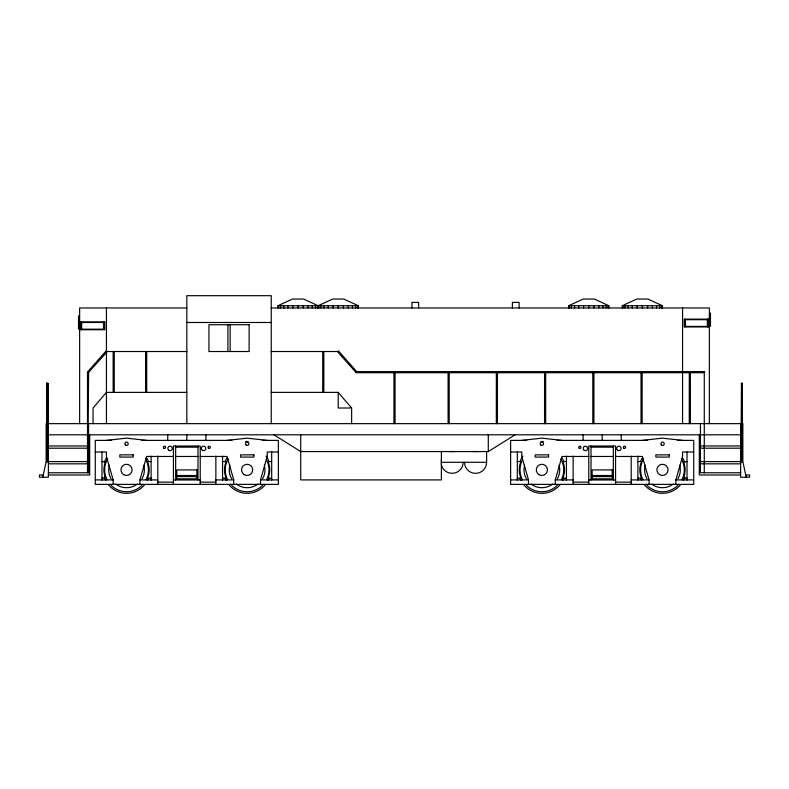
<?xml version="1.0" encoding="UTF-8"?>
<svg xmlns="http://www.w3.org/2000/svg" width="789" height="789" viewBox="0 0 789 789"><rect width="100%" height="100%" fill="white"/><g stroke="black" fill="none" stroke-linecap="round" stroke-linejoin="round"><path stroke-width="1.18" d="M46.985 423.683L46.867 383.05L47.656 383.05L47.656 383.839M441.396 459.75L441.436 465.155A11.056 11.056 0 0 0 463.163 462.295M742.291 383.474L742.291 423.673L741.196 423.683L741.453 382.99L742.222 383.198L742.015 383.957M42.803 477.237L46.147 461.604L46.147 423.644L742.853 423.644L742.853 461.604L746.197 477.237M139.939 484.377L139.939 479.909L146.636 456.466L173.432 456.466M260.518 484.377L260.518 479.909L267.215 456.466L267.215 451.998L278.379 451.998M555.278 484.377L555.278 479.909L561.975 456.466L588.772 456.466M675.857 484.377L675.857 479.909L682.564 456.466L682.564 451.998L693.728 451.998M337.771 352.072L338.491 350.957L356.697 371.609L704.833 371.609L703.719 372.724L355.947 372.724L355.947 371.629M87.52 472.769L87.52 372.023L106.081 350.957L106.801 352.072M88.072 424.048L88.634 372.319L105.578 353.442L106.436 351.519L186.825 351.519M46.985 461.121L47.123 462.137L47.656 461.21M741.453 461.151L741.739 462.186L742.015 461.151M46.709 423.644L47.744 423.663M273.921 434.808L300.717 451.555L488.283 451.555L515.079 434.808M277.935 307.966L277.935 305.738L292.453 299.041L303.617 299.041L318.135 305.738L332.642 299.041L343.807 299.041L358.324 305.738L358.324 307.966M568.672 307.966L568.672 305.738L583.189 299.041L594.354 299.041L608.871 305.738L608.871 307.966M622.265 307.966L622.265 305.738L636.782 299.041L647.947 299.041L662.464 305.738L662.464 307.966M357.042 372.023L355.957 372.309L339.004 353.442L338.136 351.519L271.12 351.519M742.222 423.693L742.419 383.474L741.344 383.868M449.769 451.555L454.454 451.555M473.213 451.555L477.907 451.555M106.436 440.39L126.536 438.151L146.636 440.39M227.025 440.39L247.125 438.151L267.215 440.39M521.785 440.39L541.875 438.151L561.975 440.39M642.364 440.39L662.464 438.151L682.564 440.39M277.935 305.738L358.324 305.738M568.672 305.738L608.871 305.738M622.265 305.738L662.464 305.738M186.825 307.966L79.64 307.966L79.64 423.644M271.238 307.966L709.36 307.966L709.36 423.644M186.825 322.484L271.238 322.484M684.566 326.39L708.236 326.39L708.236 319.693L685.463 319.693L685.463 326.39M393.958 372.023L395.042 372.023M592.815 372.023L593.89 372.023M186.825 392.38L106.436 392.38L93.043 408.012L93.043 423.644M271.238 392.38L338.225 392.38L351.628 408.012L351.628 423.644M351.628 408.012L338.225 408.012L338.225 392.38M48.385 434.808L740.615 434.808M111.308 440.39L95.272 440.39L95.272 484.377L278.379 484.377L278.379 440.39L262.342 440.39M141.764 440.39L231.897 440.39M526.658 440.39L510.621 440.39L510.621 484.377L693.728 484.377L693.728 440.39L677.692 440.39M557.103 440.39L647.236 440.39M245.616 441.505L248.042 441.505M540.958 441.505L543.384 441.505M48.385 445.972L88.575 445.972M700.425 445.972L740.615 445.972M175.661 447.156L197.99 447.156M591.01 447.156L613.339 447.156M48.385 448.201L88.575 448.201M700.425 448.201L740.615 448.201M95.272 451.998L106.436 451.998L106.436 456.466L113.143 479.909L113.143 484.377M510.621 451.998L521.785 451.998L521.785 456.466L528.482 479.909L528.482 484.377M175.661 456.466L197.99 456.466M200.228 456.466L227.025 456.466L233.722 479.909L233.722 484.377M591.01 456.466L613.339 456.466M615.568 456.466L642.364 456.466L649.061 479.909L649.061 484.377M48.385 461.604L88.575 461.604M101.978 461.565L105.667 461.565C103.31 466.713 103.31 473.015 105.667 478.164L101.978 478.164M151.103 461.565L147.405 461.565C149.772 466.713 149.772 473.015 147.405 478.164L151.103 478.164M222.557 461.565L226.246 461.565C223.889 466.713 223.889 473.015 226.246 478.164L222.557 478.164M271.682 461.565L267.994 461.565C270.351 466.713 270.351 473.015 267.994 478.164L271.682 478.164M517.318 461.565L521.006 461.565C518.649 466.713 518.649 473.015 521.006 478.164L517.318 478.164M566.443 461.565L562.754 461.565C565.111 466.713 565.111 473.015 562.754 478.164L566.443 478.164M637.897 461.565L641.595 461.565C639.228 466.713 639.228 473.015 641.595 478.164L637.897 478.164M687.022 461.565L683.333 461.565C685.69 466.713 685.69 473.015 683.333 478.164L687.022 478.164M700.425 461.604L740.615 461.604M441.396 462.295L486.616 462.295L486.616 451.555M48.385 463.833L88.575 463.833M700.425 463.833L740.615 463.833M48.385 472.769L88.615 472.769M740.615 472.769L700.425 472.769L700.425 423.644M42.803 474.998L39.45 474.998L39.45 477.237L48.385 477.237L48.385 423.644M48.385 474.998L89.69 474.998L89.69 434.808M740.615 474.998L699.31 474.998L699.31 434.808M746.197 474.998L749.55 474.998L749.55 477.237L740.615 477.237L740.615 423.644M176.785 475.501L196.875 475.501M592.125 475.501L612.215 475.501M176.785 476.615L196.875 476.615M592.125 476.615L612.215 476.615M95.272 479.909L113.143 479.909M139.939 479.909L157.8 479.909M173.432 479.968L200.228 479.968M215.861 479.909L233.722 479.909M260.518 479.909L278.379 479.909M510.621 479.909L528.482 479.909M555.278 479.909L573.139 479.909M588.772 479.968L615.568 479.968M631.2 479.909L649.061 479.909M675.857 479.909L693.728 479.909M157.8 482.148L173.521 482.148M200.13 482.148L215.861 482.148M573.139 482.148L588.87 482.148M615.479 482.148L631.2 482.148M87.53 372.023L88.615 372.309M46.985 383.927L46.709 383.444L47.951 383.444L47.951 423.644L47.823 383.444M741.739 423.673L741.739 461.634M710.475 312.996L710.475 326.39M707.684 319.131L707.684 326.952M707.348 319.693L707.348 326.39M704.281 372.171L704.281 472.769M690.375 423.644L690.375 372.023L689.28 372.023L689.261 423.644M687.022 451.998L687.022 480.235M685.128 319.131L685.128 326.952M682.564 307.966L682.564 423.644M661.774 305.738L661.774 307.966M659.772 305.738L659.772 307.966M656.576 305.738L656.576 307.966M652.414 305.738L652.414 307.966M647.562 305.738L647.562 307.966M642.364 305.738L642.364 307.966M642.138 423.644L642.138 372.023L641.043 372.023L641.023 423.644M637.897 456.121L637.897 480.235M637.167 305.738L637.167 307.966M632.314 305.738L632.314 307.966M631.2 456.121L631.2 484.377M628.152 305.738L628.152 307.966M624.957 305.738L624.957 307.966M622.955 305.738L622.955 307.966M621.259 434.808L621.259 440.39M615.568 484.377L615.568 446.041L588.772 446.041L588.772 484.377M613.339 446.041L613.339 479.968M608.181 305.738L608.181 307.966M606.179 305.738L606.179 307.966M602.983 305.738L602.983 307.966M602.175 434.808L602.175 440.39M598.821 305.738L598.821 307.966M593.979 305.738L593.979 307.966M593.91 372.023L593.91 423.644M592.795 372.023L592.795 423.644M591.01 446.041L591.01 479.968M588.772 305.738L588.772 307.966M583.574 305.738L583.574 307.966M583.081 434.808L583.081 440.39M578.722 305.738L578.722 307.966M574.56 305.738L574.56 307.966M573.139 456.121L573.139 484.377M571.364 305.738L571.364 307.966M569.362 305.738L569.362 307.966M566.443 456.121L566.443 480.235M545.672 423.644L545.672 372.023L544.578 372.023L544.558 423.644M519.103 307.966L519.103 302.384L512.406 302.384L512.406 307.966M517.318 451.998L517.318 480.235M497.445 423.644L497.445 372.023L496.34 372.023L496.33 423.644M488.283 434.808L488.283 451.555M449.207 423.644L449.207 372.023L448.113 372.023L448.093 423.644M441.396 451.555L441.396 479.909L300.717 479.909L300.717 434.808M418.614 307.966L418.614 302.384L411.917 302.384L411.917 307.966M395.062 372.023L395.062 423.644M393.938 372.023L393.938 423.644M357.644 305.738L357.644 307.966M355.632 305.738L355.632 307.966M352.436 305.738L352.436 307.966M348.274 305.738L348.274 307.966M343.432 305.738L343.432 307.966M338.225 305.738L338.225 307.966M333.027 305.738L333.027 307.966M328.175 305.738L328.175 307.966M324.013 305.738L324.013 307.966M323.835 352.072L323.835 392.38M322.711 352.072L322.711 392.38M320.827 305.738L320.827 307.966M318.815 305.738L318.815 307.966M318.135 305.738L318.135 307.966M317.444 305.738L317.444 307.966M315.442 305.738L315.442 307.966M312.247 305.738L312.247 307.966M308.085 305.738L308.085 307.966M303.232 305.738L303.232 307.966M298.035 305.738L298.035 307.966M292.827 305.738L292.827 307.966M287.985 305.738L287.985 307.966M283.823 305.738L283.823 307.966M280.628 305.738L280.628 307.966M278.625 305.738L278.625 307.966M271.682 451.998L271.682 480.235M271.238 423.644L271.238 295.688L186.825 295.688L186.825 423.644M230.151 324.723L230.151 351.519M227.913 324.723L227.913 351.519M222.557 456.121L222.557 480.235M215.861 456.121L215.861 484.377M205.919 434.808L205.919 440.39M200.228 484.377L200.228 446.041L173.432 446.041L173.432 484.377M197.99 446.041L197.99 479.968M186.825 434.808L186.825 440.39M175.661 446.041L175.661 479.968M167.741 434.808L167.741 440.39M157.8 456.121L157.8 484.377M151.103 456.121L151.103 480.235M146.705 352.072L146.705 392.38M145.59 352.072L145.59 392.38M114.257 352.072L114.257 392.38M113.143 352.072L113.143 392.38M106.436 307.966L106.436 423.644M103.872 321.932L103.872 329.743M101.978 451.998L101.978 480.235M88.575 423.644L88.575 472.769M81.652 322.484L81.652 329.181M81.316 321.932L81.316 329.743M78.525 315.787L78.525 329.181M47.261 423.644L47.261 461.604M46.807 383.444L46.837 423.644M684.763 477.108A23.443 23.443 0 0 1 683.353 480.511M680.68 484.624A23.443 23.443 0 0 1 644.238 484.624M641.575 480.511A23.443 23.443 0 0 1 640.569 478.262M640.569 461.466A23.443 23.443 0 0 1 642.157 458.143M682.771 458.143A23.443 23.443 0 0 1 684.763 462.63M560.821 458.932A21.875 21.875 0 0 1 561.364 479.801M557.34 485.334A21.875 21.875 0 0 1 526.411 485.334M522.397 479.801A21.875 21.875 0 0 1 522.397 459.928M559.115 465.244A17.851 17.851 0 0 1 557.34 478.785M552.744 484.022A17.851 17.851 0 0 1 531.017 484.022M526.421 478.785A17.851 17.851 0 0 1 524.636 465.244M563.77 478.262A23.443 23.443 0 0 1 562.764 480.511M560.101 484.624A23.443 23.443 0 0 1 523.659 484.624M520.987 480.511A23.443 23.443 0 0 1 519.99 478.262M519.99 461.466A23.443 23.443 0 0 1 522.91 456.081M562.182 458.143A23.443 23.443 0 0 1 563.77 461.466M681.4 458.932A21.875 21.875 0 0 1 681.943 479.801M677.929 485.334A21.875 21.875 0 0 1 647 485.334M642.976 479.801A21.875 21.875 0 0 1 643.518 458.932M679.704 465.244A17.851 17.851 0 0 1 677.919 478.785M673.323 484.022A17.851 17.851 0 0 1 651.596 484.022M647.01 478.785A17.851 17.851 0 0 1 645.224 465.244M486.616 462.295A11.056 11.056 0 0 1 475.56 473.351A11.056 11.056 0 0 1 464.504 462.295M266.603 459.928A21.875 21.875 0 0 1 266.603 479.801M262.589 485.334A21.875 21.875 0 0 1 231.66 485.334M227.636 479.801A21.875 21.875 0 0 1 228.179 458.932M269.01 478.262A23.443 23.443 0 0 1 268.013 480.511M265.341 484.624A23.443 23.443 0 0 1 228.899 484.624M226.236 480.511A23.443 23.443 0 0 1 225.23 478.262M225.23 461.466A23.443 23.443 0 0 1 226.818 458.143M266.09 456.081A23.443 23.443 0 0 1 269.01 461.466M264.364 465.244A17.851 17.851 0 0 1 262.579 478.785M257.983 484.022A17.851 17.851 0 0 1 236.256 484.022M231.66 478.785A17.851 17.851 0 0 1 229.885 465.244M148.431 478.262A23.443 23.443 0 0 1 147.425 480.511M144.762 484.624A23.443 23.443 0 0 1 108.32 484.624M105.647 480.511A23.443 23.443 0 0 1 104.237 477.108M104.237 462.63A23.443 23.443 0 0 1 106.229 458.143M146.843 458.143A23.443 23.443 0 0 1 148.431 461.466M145.482 458.932A21.875 21.875 0 0 1 146.024 479.801M142 485.334A21.875 21.875 0 0 1 111.071 485.334M107.057 479.801A21.875 21.875 0 0 1 107.6 458.932M143.776 465.244A17.851 17.851 0 0 1 141.99 478.785M137.404 484.022A17.851 17.851 0 0 1 115.677 484.022M111.081 478.785A17.851 17.851 0 0 1 109.296 465.244M708.571 319.131L684.231 319.131L684.231 326.952L708.571 326.952L708.571 319.131M104.769 321.932L80.429 321.932L80.429 329.743L104.769 329.743L104.769 321.932M103.537 322.484L80.764 322.484L80.764 329.181L103.537 329.181L103.537 322.484M249.127 324.723L208.937 324.723L208.937 351.519L249.127 351.519L249.127 324.723M133.233 454.849L119.839 454.849L119.839 457.078L133.233 457.078L133.233 454.849M253.92 454.858L240.527 454.858L240.527 457.087L253.92 457.087L253.92 454.858M548.582 454.849L535.179 454.849L535.179 457.078L548.582 457.078L548.582 454.849M669.269 454.858L655.866 454.858L655.866 457.087L669.269 457.087L669.269 454.858M196.875 469.919L176.785 469.919L176.785 478.844L196.875 478.844L196.875 469.919M612.215 469.919L592.125 469.919L592.125 478.844L612.215 478.844L612.215 469.919M539.084 474.702A5.582 5.582 0 0 0 547.458 469.869A5.582 5.582 0 0 0 539.084 465.027A5.582 5.582 0 0 0 539.084 474.702M584.304 450.361A2.229 2.229 0 0 0 587.657 448.428A2.229 2.229 0 0 0 584.304 446.495A2.229 2.229 0 0 0 584.304 450.361M617.807 450.361A2.229 2.229 0 0 0 621.15 448.428A2.229 2.229 0 0 0 617.807 446.495A2.229 2.229 0 0 0 617.807 450.361M579.284 448.28A1.114 1.114 0 0 0 580.96 447.314A1.114 1.114 0 0 0 579.284 446.347A1.114 1.114 0 0 0 579.284 448.28M623.941 448.28A1.114 1.114 0 0 0 625.618 447.314A1.114 1.114 0 0 0 623.941 446.347A1.114 1.114 0 0 0 623.941 448.28M541.037 445.193A1.677 1.677 0 0 0 543.552 443.734A1.677 1.677 0 0 0 541.037 442.284A1.677 1.677 0 0 0 541.037 445.193M661.724 445.203A1.677 1.677 0 0 0 664.239 443.753A1.677 1.677 0 0 0 661.724 442.304A1.677 1.677 0 0 0 661.724 445.203M659.584 474.643A5.582 5.582 0 0 0 668.046 469.968A5.582 5.582 0 0 0 659.762 464.977A5.582 5.582 0 0 0 659.584 474.643M125.698 445.193A1.677 1.677 0 0 0 128.213 443.734A1.677 1.677 0 0 0 125.698 442.284A1.677 1.677 0 0 0 125.698 445.193M163.944 448.28A1.114 1.114 0 0 0 165.611 447.314A1.114 1.114 0 0 0 163.944 446.347A1.114 1.114 0 0 0 163.944 448.28M123.745 474.702A5.582 5.582 0 0 0 132.118 469.869A5.582 5.582 0 0 0 123.745 465.027A5.582 5.582 0 0 0 123.745 474.702M202.457 450.361A2.229 2.229 0 0 0 205.811 448.428A2.229 2.229 0 0 0 202.457 446.495A2.229 2.229 0 0 0 202.457 450.361M168.964 450.361A2.229 2.229 0 0 0 172.318 448.428A2.229 2.229 0 0 0 168.964 446.495A2.229 2.229 0 0 0 168.964 450.361M208.602 448.28A1.114 1.114 0 0 0 210.278 447.314A1.114 1.114 0 0 0 208.602 446.347A1.114 1.114 0 0 0 208.602 448.28M246.385 445.203A1.677 1.677 0 0 0 248.9 443.753A1.677 1.677 0 0 0 246.385 442.304A1.677 1.677 0 0 0 246.385 445.203M244.235 474.643A5.582 5.582 0 0 0 252.707 469.968A5.582 5.582 0 0 0 244.422 464.977A5.582 5.582 0 0 0 244.235 474.643"/></g></svg>
